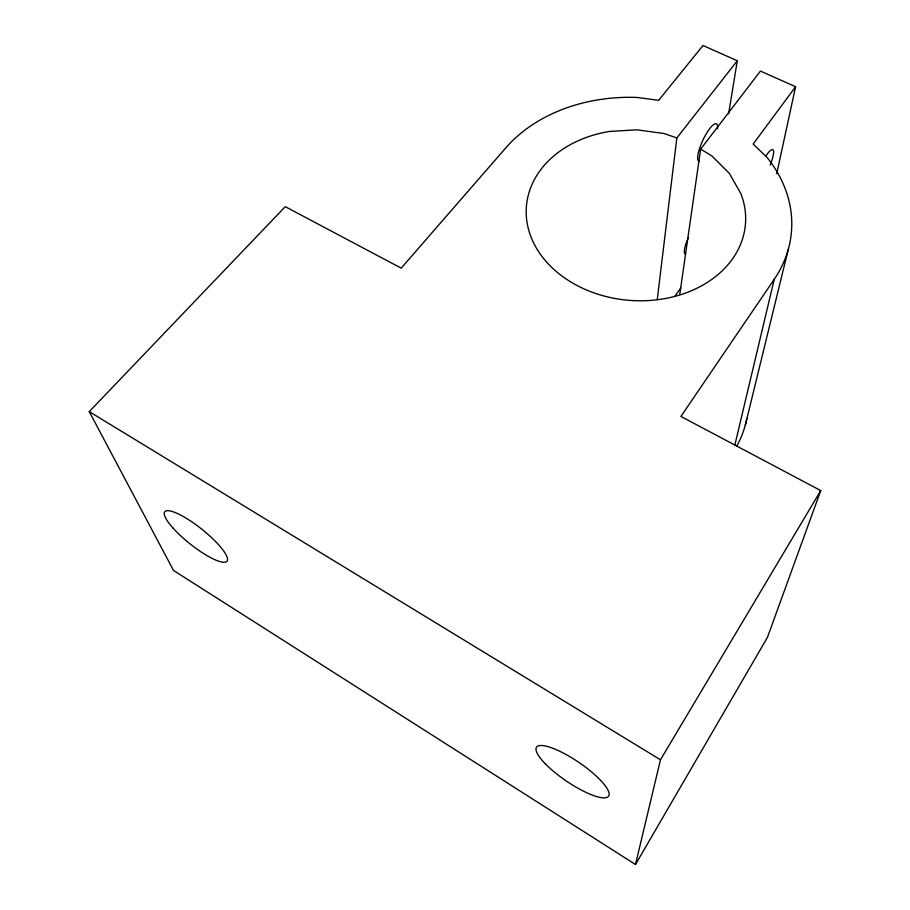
<?xml version="1.0" encoding="UTF-8"?>
<svg xmlns="http://www.w3.org/2000/svg" width="910" height="910" viewBox="0 0 910 910"><rect width="100%" height="100%" fill="white"/><g stroke="black" fill="none" stroke-linecap="round" stroke-linejoin="round"><path stroke-width="1.36" d="M657.27 299.447L676.835 137.956L737.293 60.765L703.02 45.5L658.647 100.339L637.171 97.45A156.088 121.383 4.6 0 0 505.767 147.898L401.208 268.143L285.274 206.672L89.26 411.627L173.526 570.456L635.498 864.5L767.448 637.398L820.74 490.592L680.919 416.45L774.239 279.313A156.088 121.383 4.6 0 0 767.414 157.839L753.184 144.019L795.59 86.734L760.441 71.071L700.643 149.115L679.815 294.044M728.614 113.83L737.293 60.765M776.719 173.73L795.59 86.734M734.802 445.252L774.239 279.313M635.498 864.5L660.467 759.793L820.74 490.592M745.279 425.232L788.31 249.26M674.992 296L680.805 287.947M765.776 155.963L768.245 152.698A20.896 4.47 -64.3 0 1 770.167 165.063M676.835 137.956L664.061 133.52L636.829 129.811L609.541 131.45A109.871 85.358 4.6 0 0 529.882 233.87A109.871 85.358 4.6 0 0 665.949 298.4A109.871 85.358 4.6 0 0 740.945 193.773L729.376 173.4L711.847 155.929L700.643 149.115M89.26 411.627L660.467 759.793M746.86 418.532A129.254 109.484 5.2 0 1 736.816 446.036M699.358 161.229A20.646 5.267 -64.8 0 1 705.386 135.306A20.646 5.267 -64.8 0 1 717.558 128.651M685.651 254.118A18.701 4.459 -63.7 0 1 688.301 237.84M173.036 528.073A39.721 9.396 38.5 0 0 226.249 561.823A39.721 9.396 38.5 0 0 188.381 519.576A39.721 9.396 38.5 0 0 173.036 528.073M545.443 763.956A43.544 11.227 34.2 0 0 607.345 797.228A43.544 11.227 34.2 0 0 564.883 753.878A43.544 11.227 34.2 0 0 545.443 763.956"/></g></svg>
